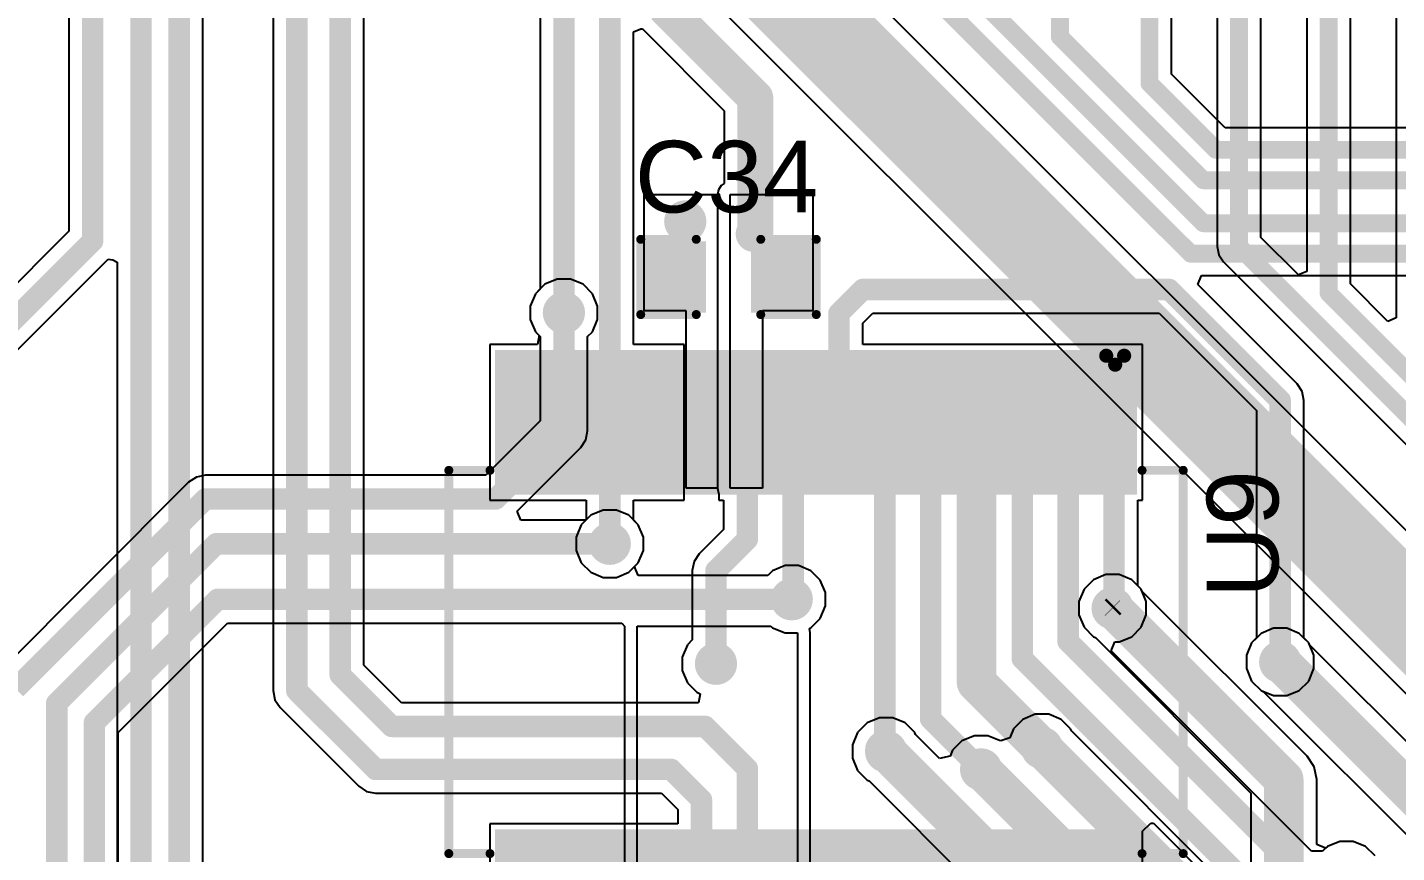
# Model space of a CAD drawing. Header units: millimetres. Extents: x -3 to 175, y -4 to 177.
# Drawn here: x 65.72 to 85.14, y 142.41 to 154.11 of the extents above; entities that cross this region are included whole.
import ezdxf

# ---------------------------------------------------------------- set-up
doc = ezdxf.new("R2010")
doc.units = ezdxf.units.MM
for name, color, linetype in [('BottomLayer', 5, 'Continuous'), ('TopLayer', 1, 'Continuous'), ('TopOverlay', 2, 'Continuous'), ('TopPaste', 8, 'Continuous'), ('TopSolder', 216, 'Continuous'), ('ViaHoleLayer', 16, 'Continuous')]:
    doc.layers.add(name, color=color, linetype=linetype)
doc.styles.add('Arial', font='', dxfattribs={"height": 0.2})
doc.styles.get('Arial').set_extended_font_data('Arial')

# ---------------------------------------------------------------- blocks, each defined once
blk = doc.blocks.new('SSOP_28_208____49')
at = {"layer": 'TopLayer'}
for points in [[(-4.3249977, 4.449999989999999), (-2.47499886, 4.449999989999999), (-2.47499886, 4.00000089), (-4.3249977, 4.00000089)], [(2.4750014, 4.449999989999999), (4.32500024, 4.449999989999999), (4.32500024, 4.00000089), (2.4750014, 4.00000089)], [(-4.3249977, 3.79999875), (-2.47499886, 3.79999875), (-2.47499886, 3.34999965), (-4.3249977, 3.34999965)], [(2.4750014, 3.79999875), (4.32500024, 3.79999875), (4.32500024, 3.34999965), (2.4750014, 3.34999965)], [(-4.3249977, 3.15000005), (-2.47499886, 3.15000005), (-2.47499886, 2.70000095), (-4.3249977, 2.70000095)], [(2.4750014, 3.15000005), (4.32500024, 3.15000005), (4.32500024, 2.70000095), (2.4750014, 2.70000095)], [(-4.3249977, 2.49999881), (-2.47499886, 2.49999881), (-2.47499886, 2.04999971), (-4.3249977, 2.04999971)], [(2.4750014, 2.49999881), (4.32500024, 2.49999881), (4.32500024, 2.04999971), (2.4750014, 2.04999971)], [(-4.3249977, 1.85000011), (-2.47499886, 1.85000011), (-2.47499886, 1.40000101), (-4.3249977, 1.40000101)], [(2.4750014, 1.85000011), (4.32500024, 1.85000011), (4.32500024, 1.40000101), (2.4750014, 1.40000101)], [(-4.3249977, 1.19999887), (-2.47499886, 1.19999887), (-2.47499886, 0.74999977), (-4.3249977, 0.74999977)], [(2.4750014, 1.19999887), (4.32500024, 1.19999887), (4.32500024, 0.74999977), (2.4750014, 0.74999977)], [(-4.3249977, 0.55000017), (-2.47499886, 0.55000017), (-2.47499886, 0.10000107), (-4.3249977, 0.10000107)], [(2.4750014, 0.55000017), (4.32500024, 0.55000017), (4.32500024, 0.10000107), (2.4750014, 0.10000107)], [(-4.3249977, -0.10000107), (-2.47499886, -0.10000107), (-2.47499886, -0.55000017), (-4.3249977, -0.55000017)], [(2.4750014, -0.10000107), (4.32500024, -0.10000107), (4.32500024, -0.55000017), (2.4750014, -0.55000017)], [(-4.3249977, -0.74999977), (-2.47499886, -0.74999977), (-2.47499886, -1.19999887), (-4.3249977, -1.19999887)], [(2.4750014, -0.74999977), (4.32500024, -0.74999977), (4.32500024, -1.19999887), (2.4750014, -1.19999887)], [(-4.3249977, -1.40000101), (-2.47499886, -1.40000101), (-2.47499886, -1.85000011), (-4.3249977, -1.85000011)], [(2.4750014, -1.40000101), (4.32500024, -1.40000101), (4.32500024, -1.85000011), (2.4750014, -1.85000011)], [(-4.3249977, -2.04999971), (-2.47499886, -2.04999971), (-2.47499886, -2.49999881), (-4.3249977, -2.49999881)], [(2.4750014, -2.04999971), (4.32500024, -2.04999971), (4.32500024, -2.49999881), (2.4750014, -2.49999881)], [(-4.3249977, -2.70000095), (-2.47499886, -2.70000095), (-2.47499886, -3.15000005), (-4.3249977, -3.15000005)], [(2.4750014, -2.70000095), (4.32500024, -2.70000095), (4.32500024, -3.15000005), (2.4750014, -3.15000005)], [(-4.3249977, -3.34999965), (-2.47499886, -3.34999965), (-2.47499886, -3.79999875), (-4.3249977, -3.79999875)], [(2.4750014, -3.34999965), (4.32500024, -3.34999965), (4.32500024, -3.79999875), (2.4750014, -3.79999875)], [(-4.3249977, -4.00000089), (-2.47499886, -4.00000089), (-2.47499886, -4.449999989999999), (-4.3249977, -4.449999989999999)], [(2.4750014, -4.00000089), (4.32500024, -4.00000089), (4.32500024, -4.449999989999999), (2.4750014, -4.449999989999999)]]:
    blk.add_hatch(color=1, dxfattribs=at).paths.add_polyline_path(points)
at = {"layer": 'TopOverlay'}
blk.add_hatch(color=2, dxfattribs=at).paths.add_polyline_path([(-2.66674854, 3.98709134), (-2.412748539999999, 3.98709134), (-2.412748539999999, 4.444291339999999), (-2.66674854, 4.444291339999999)])
at = {"layer": 'TopPaste'}
for points in [[(-4.3249977, 4.449999989999999), (-2.47499886, 4.449999989999999), (-2.47499886, 4.00000089), (-4.3249977, 4.00000089)], [(2.4750014, 4.449999989999999), (4.32500024, 4.449999989999999), (4.32500024, 4.00000089), (2.4750014, 4.00000089)], [(-4.3249977, 3.79999875), (-2.47499886, 3.79999875), (-2.47499886, 3.34999965), (-4.3249977, 3.34999965)], [(2.4750014, 3.79999875), (4.32500024, 3.79999875), (4.32500024, 3.34999965), (2.4750014, 3.34999965)], [(-4.3249977, 3.15000005), (-2.47499886, 3.15000005), (-2.47499886, 2.70000095), (-4.3249977, 2.70000095)], [(2.4750014, 3.15000005), (4.32500024, 3.15000005), (4.32500024, 2.70000095), (2.4750014, 2.70000095)], [(-4.3249977, 2.49999881), (-2.47499886, 2.49999881), (-2.47499886, 2.04999971), (-4.3249977, 2.04999971)], [(2.4750014, 2.49999881), (4.32500024, 2.49999881), (4.32500024, 2.04999971), (2.4750014, 2.04999971)], [(-4.3249977, 1.85000011), (-2.47499886, 1.85000011), (-2.47499886, 1.40000101), (-4.3249977, 1.40000101)], [(2.4750014, 1.85000011), (4.32500024, 1.85000011), (4.32500024, 1.40000101), (2.4750014, 1.40000101)], [(-4.3249977, 1.19999887), (-2.47499886, 1.19999887), (-2.47499886, 0.74999977), (-4.3249977, 0.74999977)], [(2.4750014, 1.19999887), (4.32500024, 1.19999887), (4.32500024, 0.74999977), (2.4750014, 0.74999977)], [(-4.3249977, 0.55000017), (-2.47499886, 0.55000017), (-2.47499886, 0.10000107), (-4.3249977, 0.10000107)], [(2.4750014, 0.55000017), (4.32500024, 0.55000017), (4.32500024, 0.10000107), (2.4750014, 0.10000107)], [(-4.3249977, -0.10000107), (-2.47499886, -0.10000107), (-2.47499886, -0.55000017), (-4.3249977, -0.55000017)], [(2.4750014, -0.10000107), (4.32500024, -0.10000107), (4.32500024, -0.55000017), (2.4750014, -0.55000017)], [(-4.3249977, -0.74999977), (-2.47499886, -0.74999977), (-2.47499886, -1.19999887), (-4.3249977, -1.19999887)], [(2.4750014, -0.74999977), (4.32500024, -0.74999977), (4.32500024, -1.19999887), (2.4750014, -1.19999887)], [(-4.3249977, -1.40000101), (-2.47499886, -1.40000101), (-2.47499886, -1.85000011), (-4.3249977, -1.85000011)], [(2.4750014, -1.40000101), (4.32500024, -1.40000101), (4.32500024, -1.85000011), (2.4750014, -1.85000011)], [(-4.3249977, -2.04999971), (-2.47499886, -2.04999971), (-2.47499886, -2.49999881), (-4.3249977, -2.49999881)], [(2.4750014, -2.04999971), (4.32500024, -2.04999971), (4.32500024, -2.49999881), (2.4750014, -2.49999881)], [(-4.3249977, -2.70000095), (-2.47499886, -2.70000095), (-2.47499886, -3.15000005), (-4.3249977, -3.15000005)], [(2.4750014, -2.70000095), (4.32500024, -2.70000095), (4.32500024, -3.15000005), (2.4750014, -3.15000005)], [(-4.3249977, -3.34999965), (-2.47499886, -3.34999965), (-2.47499886, -3.79999875), (-4.3249977, -3.79999875)], [(2.4750014, -3.34999965), (4.32500024, -3.34999965), (4.32500024, -3.79999875), (2.4750014, -3.79999875)], [(-4.3249977, -4.00000089), (-2.47499886, -4.00000089), (-2.47499886, -4.449999989999999), (-4.3249977, -4.449999989999999)], [(2.4750014, -4.00000089), (4.32500024, -4.00000089), (4.32500024, -4.449999989999999), (2.4750014, -4.449999989999999)]]:
    blk.add_hatch(color=8, dxfattribs=at).paths.add_polyline_path(points)
at = {"layer": 'TopSolder'}
for points in [[(-4.426597699999999, 4.55159999), (-2.37339886, 4.55159999), (-2.37339886, 3.89840089), (-4.426597699999999, 3.89840089)], [(2.3734014, 4.55159999), (4.42660024, 4.55159999), (4.42660024, 3.89840089), (2.3734014, 3.89840089)], [(-4.426597699999999, 3.90159875), (-2.37339886, 3.90159875), (-2.37339886, 3.24839965), (-4.426597699999999, 3.24839965)], [(2.3734014, 3.90159875), (4.42660024, 3.90159875), (4.42660024, 3.24839965), (2.3734014, 3.24839965)], [(-4.426597699999999, 3.25160005), (-2.37339886, 3.25160005), (-2.37339886, 2.59840095), (-4.426597699999999, 2.59840095)], [(2.3734014, 3.25160005), (4.42660024, 3.25160005), (4.42660024, 2.59840095), (2.3734014, 2.59840095)], [(-4.426597699999999, 2.60159881), (-2.37339886, 2.60159881), (-2.37339886, 1.94839971), (-4.426597699999999, 1.94839971)], [(2.3734014, 2.60159881), (4.42660024, 2.60159881), (4.42660024, 1.94839971), (2.3734014, 1.94839971)], [(-4.426597699999999, 1.95160011), (-2.37339886, 1.95160011), (-2.37339886, 1.29840101), (-4.426597699999999, 1.29840101)], [(2.3734014, 1.95160011), (4.42660024, 1.95160011), (4.42660024, 1.29840101), (2.3734014, 1.29840101)], [(-4.426597699999999, 1.30159887), (-2.37339886, 1.30159887), (-2.37339886, 0.6483997699999999), (-4.426597699999999, 0.6483997699999999)], [(2.3734014, 1.30159887), (4.42660024, 1.30159887), (4.42660024, 0.6483997699999999), (2.3734014, 0.6483997699999999)], [(-4.426597699999999, 0.65160017), (-2.37339886, 0.65160017), (-2.37339886, -0.00159893), (-4.426597699999999, -0.00159893)], [(2.3734014, 0.65160017), (4.42660024, 0.65160017), (4.42660024, -0.00159893), (2.3734014, -0.00159893)], [(-4.426597699999999, 0.00159893), (-2.37339886, 0.00159893), (-2.37339886, -0.65160017), (-4.426597699999999, -0.65160017)], [(2.3734014, 0.00159893), (4.42660024, 0.00159893), (4.42660024, -0.65160017), (2.3734014, -0.65160017)], [(-4.426597699999999, -0.6483997699999999), (-2.37339886, -0.6483997699999999), (-2.37339886, -1.30159887), (-4.426597699999999, -1.30159887)], [(2.3734014, -0.6483997699999999), (4.42660024, -0.6483997699999999), (4.42660024, -1.30159887), (2.3734014, -1.30159887)], [(-4.426597699999999, -1.29840101), (-2.37339886, -1.29840101), (-2.37339886, -1.95160011), (-4.426597699999999, -1.95160011)], [(2.3734014, -1.29840101), (4.42660024, -1.29840101), (4.42660024, -1.95160011), (2.3734014, -1.95160011)], [(-4.426597699999999, -1.94839971), (-2.37339886, -1.94839971), (-2.37339886, -2.60159881), (-4.426597699999999, -2.60159881)], [(2.3734014, -1.94839971), (4.42660024, -1.94839971), (4.42660024, -2.60159881), (2.3734014, -2.60159881)], [(-4.426597699999999, -2.59840095), (-2.37339886, -2.59840095), (-2.37339886, -3.25160005), (-4.426597699999999, -3.25160005)], [(2.3734014, -2.59840095), (4.42660024, -2.59840095), (4.42660024, -3.25160005), (2.3734014, -3.25160005)], [(-4.426597699999999, -3.24839965), (-2.37339886, -3.24839965), (-2.37339886, -3.90159875), (-4.426597699999999, -3.90159875)], [(2.3734014, -3.24839965), (4.42660024, -3.24839965), (4.42660024, -3.90159875), (2.3734014, -3.90159875)], [(-4.426597699999999, -3.89840089), (-2.37339886, -3.89840089), (-2.37339886, -4.55159999), (-4.426597699999999, -4.55159999)], [(2.3734014, -3.89840089), (4.42660024, -3.89840089), (4.42660024, -4.55159999), (2.3734014, -4.55159999)]]:
    blk.add_hatch(color=216, dxfattribs=at).paths.add_polyline_path(points)
at = {"layer": 'TopOverlay'}
for points, const_width in [([(2.7178, 5.206999999999999), (-2.7178, 5.206999999999999)], 0.127), ([(-2.7178, 4.6228), (-2.7178, 5.206999999999999)], 0.127), ([(2.7178, 4.6228), (2.7178, 5.206999999999999)], 0.127), ([(-4.3434, 4.1148), (-4.3434, 4.368799999999999)], 0.1999996), ([(-4.2164, 4.2418), (-4.3434, 4.368799999999999)], 0.1999996), ([(-4.3434, 4.1148), (-4.2164, 4.2418)], 0.1999996), ([(-2.7178, -5.206999999999999), (-2.7178, -4.6228)], 0.127), ([(2.7178, -5.206999999999999), (2.7178, -4.6228)], 0.127), ([(2.7178, -5.206999999999999), (-2.7178, -5.206999999999999)], 0.127)]:
    blk.add_lwpolyline(points, dxfattribs=dict(at, const_width=const_width))
for points, const_width in [([(-2.74955, 5.206999999999999, 1), (-2.68605, 5.206999999999999, 1)], 0.0635), ([(-2.74955, 5.206999999999999, 1), (-2.68605, 5.206999999999999, 1)], 0.0635), ([(2.68605, 5.206999999999999, 1), (2.74955, 5.206999999999999, 1)], 0.0635), ([(2.68605, 5.206999999999999, 1), (2.74955, 5.206999999999999, 1)], 0.0635), ([(-2.74955, 4.6228, 1), (-2.68605, 4.6228, 1)], 0.0635), ([(2.68605, 4.6228, 1), (2.74955, 4.6228, 1)], 0.0635), ([(-4.393399899999999, 4.368799999999999, 1), (-4.293400099999999, 4.368799999999999, 1)], 0.0999998), ([(-4.393399899999999, 4.368799999999999, 1), (-4.293400099999999, 4.368799999999999, 1)], 0.0999998), ([(-4.2663999, 4.2418, 1), (-4.1664001, 4.2418, 1)], 0.0999998), ([(-4.2663999, 4.2418, 1), (-4.1664001, 4.2418, 1)], 0.0999998), ([(-4.393399899999999, 4.1148, 1), (-4.293400099999999, 4.1148, 1)], 0.0999998), ([(-4.393399899999999, 4.1148, 1), (-4.293400099999999, 4.1148, 1)], 0.0999998), ([(-2.74955, -4.6228, 1), (-2.68605, -4.6228, 1)], 0.0635), ([(2.68605, -4.6228, 1), (2.74955, -4.6228, 1)], 0.0635), ([(-2.74955, -5.206999999999999, 1), (-2.68605, -5.206999999999999, 1)], 0.0635), ([(-2.74955, -5.206999999999999, 1), (-2.68605, -5.206999999999999, 1)], 0.0635), ([(2.68605, -5.206999999999999, 1), (2.74955, -5.206999999999999, 1)], 0.0635), ([(2.68605, -5.206999999999999, 1), (2.74955, -5.206999999999999, 1)], 0.0635)]:
    blk.add_lwpolyline(points, format="xyb", close=True, dxfattribs=dict(at, const_width=const_width))
blk = doc.blocks.new('C___0603_141')
at = {"layer": 'TopLayer'}
for points in [[(-0.3809999999999999, 0.4445), (-0.3809999999999999, -0.4445), (-1.143, -0.4445), (-1.143, 0.4445)], [(1.143, 0.4445), (1.143, -0.4445), (0.3809999999999999, -0.4445), (0.3809999999999999, 0.4445)]]:
    blk.add_hatch(color=1, dxfattribs=at).paths.add_polyline_path(points)
at = {"layer": 'TopPaste'}
for points in [[(-0.3809999999999999, 0.4445), (-0.3809999999999999, -0.4445), (-1.143, -0.4445), (-1.143, 0.4445)], [(1.143, 0.4445), (1.143, -0.4445), (0.3809999999999999, -0.4445), (0.3809999999999999, 0.4445)]]:
    blk.add_hatch(color=8, dxfattribs=at).paths.add_polyline_path(points)
at = {"layer": 'TopSolder'}
for points in [[(-0.3210001199999999, 0.50449988), (-0.3210001199999999, -0.50449988), (-1.20299988, -0.50449988), (-1.20299988, 0.50449988)], [(1.20299988, 0.50449988), (1.20299988, -0.50449988), (0.3210001199999999, -0.50449988), (0.3210001199999999, 0.50449988)]]:
    blk.add_hatch(color=216, dxfattribs=at).paths.add_polyline_path(points)
at = {"layer": 'TopOverlay', "const_width": 0.127}
for points in [[(-1.2446, 0.5334), (-1.2446, -0.5334)], [(-0.4571999999999999, 0.5334), (-1.2446, 0.5334)], [(1.2446, 0.5334), (0.4571999999999999, 0.5334)], [(1.2446, 0.5334), (1.2446, -0.5334)], [(-0.4571999999999999, -0.5334), (-1.2446, -0.5334)], [(1.2446, -0.5334), (0.4571999999999999, -0.5334)]]:
    blk.add_lwpolyline(points, dxfattribs=at)
at = {"layer": 'TopOverlay', "const_width": 0.0635}
for points in [[(-1.27635, 0.5334, 1), (-1.21285, 0.5334, 1)], [(-1.27635, 0.5334, 1), (-1.21285, 0.5334, 1)], [(-0.4889499999999999, 0.5334, 1), (-0.42545, 0.5334, 1)], [(0.42545, 0.5334, 1), (0.4889499999999999, 0.5334, 1)], [(1.21285, 0.5334, 1), (1.27635, 0.5334, 1)], [(1.21285, 0.5334, 1), (1.27635, 0.5334, 1)], [(-1.27635, -0.5334, 1), (-1.21285, -0.5334, 1)], [(-1.27635, -0.5334, 1), (-1.21285, -0.5334, 1)], [(-0.4889499999999999, -0.5334, 1), (-0.42545, -0.5334, 1)], [(0.42545, -0.5334, 1), (0.4889499999999999, -0.5334, 1)], [(1.21285, -0.5334, 1), (1.27635, -0.5334, 1)], [(1.21285, -0.5334, 1), (1.27635, -0.5334, 1)]]:
    blk.add_lwpolyline(points, format="xyb", close=True, dxfattribs=at)

msp = doc.modelspace()

# ---------------------------------------------------------------- hatches: boundary and pattern name
at = {"layer": 'BottomLayer'}
h = msp.add_hatch(color=5, dxfattribs=at)
edge = h.paths.add_edge_path()
edge.add_arc((75.05366751999999, 151.3586), 0.2999994, 0, 360)
h = msp.add_hatch(color=5, dxfattribs=at)
edge = h.paths.add_edge_path()
edge.add_arc((73.3327845, 150.0632), 0.2999994, 0, 360)
h = msp.add_hatch(color=5, dxfattribs=at)
edge = h.paths.add_edge_path()
edge.add_arc((73.98278319999999, 146.7866), 0.2999994, 0, 360)
h = msp.add_hatch(color=5, dxfattribs=at)
edge = h.paths.add_edge_path()
edge.add_arc((76.56298123999998, 145.9992), 0.2999994, 0, 360)
h = msp.add_hatch(color=5, dxfattribs=at)
edge = h.paths.add_edge_path()
edge.add_arc((81.1129823, 145.8722), 0.2999994, 0, 360)
h = msp.add_hatch(color=5, dxfattribs=at)
edge = h.paths.add_edge_path()
edge.add_arc((75.4888, 145.0848), 0.2999994, 0, 360)
h = msp.add_hatch(color=5, dxfattribs=at)
edge = h.paths.add_edge_path()
edge.add_arc((83.48979999999999, 145.1102), 0.2999994, 0, 360)
h = msp.add_hatch(color=5, dxfattribs=at)
edge = h.paths.add_edge_path()
edge.add_arc((77.9018, 143.8402), 0.2999994, 0, 360)
h = msp.add_hatch(color=5, dxfattribs=at)
edge = h.paths.add_edge_path()
edge.add_arc((80.1116, 143.891), 0.2999994, 0, 360)
h = msp.add_hatch(color=5, dxfattribs=at)
edge = h.paths.add_edge_path()
edge.add_arc((79.248, 143.5862), 0.2999994, 0, 360)
at = {"layer": 'TopLayer'}
h = msp.add_hatch(color=1, dxfattribs=at)
edge = h.paths.add_edge_path()
edge.add_arc((75.05366751999999, 151.3586), 0.2999994, 0, 360)
h = msp.add_hatch(color=1, dxfattribs=at)
edge = h.paths.add_edge_path()
edge.add_arc((73.3327845, 150.0632), 0.2999994, 0, 360)
h = msp.add_hatch(color=1, dxfattribs=at)
edge = h.paths.add_edge_path()
edge.add_arc((73.98278319999999, 146.7866), 0.2999994, 0, 360)
h = msp.add_hatch(color=1, dxfattribs=at)
edge = h.paths.add_edge_path()
edge.add_arc((76.56298123999998, 145.9992), 0.2999994, 0, 360)
h = msp.add_hatch(color=1, dxfattribs=at)
edge = h.paths.add_edge_path()
edge.add_arc((81.1129823, 145.8722), 0.2999994, 0, 360)
h = msp.add_hatch(color=1, dxfattribs=at)
edge = h.paths.add_edge_path()
edge.add_arc((75.4888, 145.0848), 0.2999994, 0, 360)
h = msp.add_hatch(color=1, dxfattribs=at)
edge = h.paths.add_edge_path()
edge.add_arc((83.48979999999999, 145.1102), 0.2999994, 0, 360)
h = msp.add_hatch(color=1, dxfattribs=at)
edge = h.paths.add_edge_path()
edge.add_arc((77.9018, 143.8402), 0.2999994, 0, 360)
h = msp.add_hatch(color=1, dxfattribs=at)
edge = h.paths.add_edge_path()
edge.add_arc((80.1116, 143.891), 0.2999994, 0, 360)
h = msp.add_hatch(color=1, dxfattribs=at)
edge = h.paths.add_edge_path()
edge.add_arc((79.248, 143.5862), 0.2999994, 0, 360)
at = {"layer": 'ViaHoleLayer'}
h = msp.add_hatch(color=16, dxfattribs=at)
edge = h.paths.add_edge_path()
edge.add_arc((75.05366751999999, 151.3586), 0.1499997, 0, 360)
h = msp.add_hatch(color=16, dxfattribs=at)
edge = h.paths.add_edge_path()
edge.add_arc((73.3327845, 150.0632), 0.1499997, 0, 360)
h = msp.add_hatch(color=16, dxfattribs=at)
edge = h.paths.add_edge_path()
edge.add_arc((73.98278319999999, 146.7866), 0.1499997, 0, 360)
h = msp.add_hatch(color=16, dxfattribs=at)
edge = h.paths.add_edge_path()
edge.add_arc((76.56298123999998, 145.9992), 0.1499997, 0, 360)
h = msp.add_hatch(color=16, dxfattribs=at)
edge = h.paths.add_edge_path()
edge.add_arc((81.1129823, 145.8722), 0.1499997, 0, 360)
h = msp.add_hatch(color=16, dxfattribs=at)
edge = h.paths.add_edge_path()
edge.add_arc((75.4888, 145.0848), 0.1499997, 0, 360)
h = msp.add_hatch(color=16, dxfattribs=at)
edge = h.paths.add_edge_path()
edge.add_arc((83.48979999999999, 145.1102), 0.1499997, 0, 360)
h = msp.add_hatch(color=16, dxfattribs=at)
edge = h.paths.add_edge_path()
edge.add_arc((77.9018, 143.8402), 0.1499997, 0, 360)
h = msp.add_hatch(color=16, dxfattribs=at)
edge = h.paths.add_edge_path()
edge.add_arc((80.1116, 143.891), 0.1499997, 0, 360)
h = msp.add_hatch(color=16, dxfattribs=at)
edge = h.paths.add_edge_path()
edge.add_arc((79.248, 143.5862), 0.1499997, 0, 360)

# ---------------------------------------------------------------- linework, layer by layer
at = {"layer": 'BottomLayer'}
for p, q in [((88.17277514, 144.07581294), (75.86529404, 156.38329404)), ((82.59482845999999, 155.31166042), (82.59482845999999, 151.00299746)), ((83.21637154, 151.13172212), (83.21637154, 155.31166042)), ((83.86482845999998, 155.31166042), (83.86482845999998, 150.64920086)), ((84.48637154, 150.47237876), (84.48637154, 155.31166042)), ((85.13482846, 155.31166042), (85.13482846, 149.9898575)), ((74.94602486, 154.98378706), (87.25350596, 142.67630596)), ((83.7474957, 150.6006005), (83.21637154, 151.13172212)), ((82.59482845999999, 151.00299746), (82.61848348, 150.88406958)), ((82.61848348, 150.88406958), (82.6858519, 150.78324936)), ((82.6858519, 150.78324936), (88.47705443999999, 144.9920519)), ((73.23774532, 150.5409994), (73.06213225999998, 150.46825888)), ((73.42782367999999, 150.5409994), (73.23774532, 150.5409994)), ((73.60343674, 150.46825888), (73.42782367999999, 150.5409994)), ((83.86482845999998, 150.64920086), (83.7474957, 150.6006005)), ((85.0174957, 149.94125714), (84.48637154, 150.47237876)), ((72.92772562, 150.33385224), (72.8549851, 150.15823918)), ((73.06213225999998, 150.46825888), (72.92772562, 150.33385224)), ((73.73784337999999, 150.33385224), (73.60343674, 150.46825888)), ((73.8105839, 150.15823918), (73.73784337999999, 150.33385224)), ((72.8549851, 150.15823918), (72.8549851, 149.96816082)), ((73.8105839, 149.96816082), (73.8105839, 150.15823918)), ((72.8549851, 149.96816082), (72.92772562, 149.79254776)), ((73.73784337999999, 149.79254776), (73.8105839, 149.96816082)), ((85.13482846, 149.9898575), (85.0174957, 149.94125714)), ((72.92772562, 149.79254776), (72.99611512, 149.72415826)), ((72.99611512, 149.72415826), (72.99611512, 148.52923812)), ((73.66945387999999, 149.72415826), (73.73784337999999, 149.79254776)), ((73.66945387999999, 148.3897845), (73.66945387999999, 149.72415826)), ((72.99611512, 148.52923812), (72.22514637999998, 147.75826938)), ((73.64382782, 148.26094808), (73.66945387999999, 148.3897845)), ((72.66939237999999, 147.25026938), (73.570846, 148.151723)), ((73.570846, 148.151723), (73.64382782, 148.26094808)), ((68.2498, 147.75826938), (68.12096104, 147.73264078)), ((72.22514637999998, 147.75826938), (68.2498, 147.75826938)), ((68.01173849999999, 147.6596615), (65.3193385, 144.9672615)), ((68.12096104, 147.73264078), (68.01173849999999, 147.6596615)), ((72.72199832, 147.12326938), (72.66939237999999, 147.25026938)), ((73.71213096, 147.19165888), (73.64374145999999, 147.12326938)), ((73.88774402, 147.2643994), (73.71213096, 147.19165888)), ((74.07782237999999, 147.2643994), (73.88774402, 147.2643994)), ((74.25343544, 147.19165888), (74.07782237999999, 147.2643994)), ((74.38784208, 147.05725224), (74.25343544, 147.19165888)), ((73.64374145999999, 147.12326938), (72.72199832, 147.12326938)), ((74.4605826, 146.88163918), (74.38784208, 147.05725224)), ((74.4605826, 146.69156082), (74.4605826, 146.88163918)), ((74.38784208, 146.51594776), (74.4605826, 146.69156082)), ((74.3347637, 146.46286938), (74.38784208, 146.51594776)), ((74.38736963999999, 146.33586938), (74.3347637, 146.46286938)), ((76.292329, 146.40425888), (76.22393949999999, 146.33586938)), ((76.46794206, 146.4769994), (76.292329, 146.40425888)), ((76.65802041999999, 146.4769994), (76.46794206, 146.4769994)), ((76.83363348, 146.40425888), (76.65802041999999, 146.4769994)), ((76.96804012, 146.26985224), (76.83363348, 146.40425888)), ((76.22393949999999, 146.33586938), (74.38736963999999, 146.33586938)), ((77.04078064, 146.09423918), (76.96804012, 146.26985224)), ((80.84233006, 146.27725888), (80.70792342, 146.14285224)), ((81.01794312, 146.3499994), (80.84233006, 146.27725888)), ((81.20802147999999, 146.3499994), (81.01794312, 146.3499994)), ((81.38363454, 146.27725888), (81.20802147999999, 146.3499994)), ((81.51804118, 146.14285224), (81.38363454, 146.27725888)), ((77.04078064, 145.90416082), (77.04078064, 146.09423918)), ((80.70792342, 146.14285224), (80.63518289999999, 145.96723918)), ((81.52968707999999, 146.11473698), (81.51804118, 146.14285224)), ((83.87022341999999, 143.77420318), (81.52968707999999, 146.11473698)), ((76.96804012, 145.72854776), (77.04078064, 145.90416082)), ((80.63518289999999, 145.96723918), (80.63518289999999, 145.77716082)), ((67.01166938, 144.11044838), (68.56375161999999, 145.66253062)), ((68.56375161999999, 145.66253062), (74.1535347, 145.66253062)), ((74.1535347, 145.66253062), (74.18991765999999, 145.61819746)), ((74.18991765999999, 145.61819746), (74.18991765999999, 135.4328)), ((74.37119999999999, 135.4328), (74.37119999999999, 145.6182)), ((74.37119999999999, 145.6182), (76.26827012, 145.6182)), ((76.26827012, 145.6182), (76.292329, 145.59414112)), ((76.83363348, 145.59414112), (76.96804012, 145.72854776)), ((80.63518289999999, 145.77716082), (80.70792342, 145.60154776)), ((76.292329, 145.59414112), (76.46794206, 145.5214006)), ((76.46794206, 145.5214006), (76.64449746, 145.5214006)), ((76.64449746, 145.5214006), (76.64449746, 138.2522)), ((76.81300868, 145.5855991), (76.83363348, 145.59414112)), ((76.82577979999999, 145.5214006), (76.81300868, 145.5855991)), ((76.82577979999999, 138.43348234), (76.82577979999999, 145.5214006)), ((80.70792342, 145.60154776), (80.84233006, 145.46714112)), ((80.84233006, 145.46714112), (80.87044532, 145.45549522)), ((80.87044532, 145.45549522), (83.0744465, 143.2514915)), ((83.21914776, 145.51525888), (83.08474112, 145.38085224)), ((83.39476081999999, 145.5879994), (83.21914776, 145.51525888)), ((83.58483917999999, 145.5879994), (83.39476081999999, 145.5879994)), ((83.76045223999999, 145.51525888), (83.58483917999999, 145.5879994)), ((83.89485888, 145.38085224), (83.76045223999999, 145.51525888)), ((83.08474112, 145.38085224), (83.0120006, 145.20523918)), ((83.90650477999999, 145.35273698), (83.89485888, 145.38085224)), ((88.78828826, 140.47095604), (83.90650477999999, 145.35273698)), ((83.0120006, 145.20523918), (83.0120006, 145.01516082)), ((83.0120006, 145.01516082), (83.08474112, 144.83954776)), ((83.08474112, 144.83954776), (83.21914776, 144.70514112)), ((83.21914776, 144.70514112), (83.24726301999999, 144.69349522)), ((83.24726301999999, 144.69349522), (88.26557657999999, 139.67517912)), ((77.80676082000001, 144.3179994), (77.63114775999999, 144.24525888)), ((77.99683918, 144.3179994), (77.80676082000001, 144.3179994)), ((78.17245224, 144.24525888), (77.99683918, 144.3179994)), ((79.84094776, 144.29605888), (79.70654112, 144.16165224)), ((80.01656082, 144.3687994), (79.84094776, 144.29605888)), ((80.20663918, 144.3687994), (80.01656082, 144.3687994)), ((80.38225224, 144.29605888), (80.20663918, 144.3687994)), ((80.51665888, 144.16165224), (80.38225224, 144.29605888)), ((67.01166938, 115.81361394), (67.01166938, 144.11044838)), ((77.49674112, 144.11085224), (77.42400059999999, 143.93523918)), ((77.63114775999999, 144.24525888), (77.49674112, 144.11085224)), ((78.30685888, 144.11085224), (78.17245224, 144.24525888)), ((78.31850478, 144.08273698), (78.30685888, 144.11085224)), ((78.65829581999999, 143.74294594), (78.31850478, 144.08273698)), ((79.15296082, 144.0639994), (78.97734775999999, 143.99125888)), ((79.34303917999999, 144.0639994), (79.15296082, 144.0639994)), ((79.51037946, 143.99468534), (79.34303917999999, 144.0639994)), ((79.70654112, 144.16165224), (79.6542095, 144.0353101)), ((80.52830478, 144.13353698), (80.51665888, 144.16165224)), ((82.93042088, 141.73142342), (80.52830478, 144.13353698)), ((77.42400059999999, 143.93523918), (77.42400059999999, 143.74516082)), ((78.97734775999999, 143.99125888), (78.84294111999999, 143.85685224)), ((79.52585567999999, 143.99360076), (79.51037946, 143.99468534)), ((79.6542095, 144.0353101), (79.52585567999999, 143.99360076)), ((77.42400059999999, 143.74516082), (77.49674112, 143.56954776)), ((78.80810248, 143.77274522), (78.65829581999999, 143.74294594)), ((78.84294111999999, 143.85685224), (78.80810248, 143.77274522)), ((83.97127478, 143.62297158), (83.87022341999999, 143.77420318)), ((77.49674112, 143.56954776), (77.63114775999999, 143.43514112)), ((84.00675858, 143.44457976), (83.97127478, 143.62297158)), ((77.63114775999999, 143.43514112), (77.65926302, 143.42349522)), ((77.65926302, 143.42349522), (80.35664396, 140.72611174)), ((84.00675858, 142.52007564), (84.00675858, 143.44457976)), ((83.0744465, 143.2514915), (83.0744465, 141.7444714)), ((84.13375857999999, 142.4674697), (84.00675858, 142.52007564)), ((84.33456082, 142.5653994), (84.15894776, 142.49265888)), ((84.52463918, 142.5653994), (84.33456082, 142.5653994)), ((84.70025224, 142.49265888), (84.52463918, 142.5653994)), ((84.15894776, 142.49265888), (84.13375857999999, 142.4674697)), ((84.83465887999999, 142.35825224), (84.70025224, 142.49265888))]:
    msp.add_line(p, q, dxfattribs=at)
for points, const_width in [([(75.28559999999999, 155.8036), (87.8332, 143.256)], 1.27), ([(82.90559999999999, 151.00299746), (82.90559999999999, 155.6766)], 0.254), ([(84.1756, 150.3436541), (84.1756, 155.6766)], 0.254), ([(82.90559999999999, 151.00299746), (88.69680254, 145.2118)], 0.254), ([(84.1756, 150.3436541), (88.87565917999999, 145.6436)], 0.254), ([(73.3327845, 148.3897845), (73.3327845, 150.0632)], 0.3048), ([(72.3646, 147.4216), (73.3327845, 148.3897845)], 0.3048), ([(65.5574, 144.7292), (68.2498, 147.4216)], 0.3048), ([(68.2498, 147.4216), (72.3646, 147.4216)], 0.3048), ([(66.1416, 144.526), (68.4022, 146.7866)], 0.3048), ([(68.4022, 146.7866), (73.98278319999999, 146.7866)], 0.3048), ([(66.675, 144.249902), (68.424298, 145.9992)], 0.3048), ([(68.424298, 145.9992), (76.56298123999998, 145.9992)], 0.3048), ([(81.1129823, 145.8722), (83.54060254, 143.44457976)], 0.5588), ([(83.48979999999999, 145.1102), (88.59519999999999, 140.0048)], 0.5588), ([(66.1416, 115.96271194), (66.1416, 144.526)], 0.3048), ([(66.675, 115.81361394), (66.675, 144.249902)], 0.3048), ([(77.9018, 143.8402), (80.8228, 140.9192)], 0.5588), ([(80.1116, 143.891), (82.60079999999999, 141.4018)], 0.5588), ([(79.248, 143.5862), (81.788, 141.0462)], 0.5588), ([(83.54060254, 110.05819746), (83.54060254, 143.44457976)], 0.5588)]:
    msp.add_lwpolyline(points, dxfattribs=dict(at, const_width=const_width))
for points, const_width in [([(82.84209999999999, 151.00299746, 1), (82.9691, 151.00299746, 1)], 0.127), ([(82.84209999999999, 151.00299746, 1), (82.9691, 151.00299746, 1)], 0.127), ([(84.1121, 150.3436541, 1), (84.2391, 150.3436541, 1)], 0.127), ([(84.1121, 150.3436541, 1), (84.2391, 150.3436541, 1)], 0.127), ([(73.25658449999999, 150.0632, 1), (73.4089845, 150.0632, 1)], 0.1524), ([(73.25658449999999, 148.3897845, 1), (73.4089845, 148.3897845, 1)], 0.1524), ([(73.25658449999999, 148.3897845, 1), (73.4089845, 148.3897845, 1)], 0.1524), ([(68.1736, 147.4216, 1), (68.326, 147.4216, 1)], 0.1524), ([(68.1736, 147.4216, 1), (68.326, 147.4216, 1)], 0.1524), ([(72.2884, 147.4216, 1), (72.4408, 147.4216, 1)], 0.1524), ([(72.2884, 147.4216, 1), (72.4408, 147.4216, 1)], 0.1524), ([(68.326, 146.7866, 1), (68.4784, 146.7866, 1)], 0.1524), ([(68.326, 146.7866, 1), (68.4784, 146.7866, 1)], 0.1524), ([(73.9065832, 146.7866, 1), (74.0589832, 146.7866, 1)], 0.1524), ([(68.348098, 145.9992, 1), (68.500498, 145.9992, 1)], 0.1524), ([(68.348098, 145.9992, 1), (68.500498, 145.9992, 1)], 0.1524), ([(76.48678124, 145.9992, 1), (76.63918124, 145.9992, 1)], 0.1524), ([(80.9732823, 145.8722, 1), (81.25268229999999, 145.8722, 1)], 0.2794), ([(83.3501, 145.1102, 1), (83.6295, 145.1102, 1)], 0.2794), ([(66.0654, 144.526, 1), (66.2178, 144.526, 1)], 0.1524), ([(66.0654, 144.526, 1), (66.2178, 144.526, 1)], 0.1524), ([(66.5988, 144.249902, 1), (66.7512, 144.249902, 1)], 0.1524), ([(66.5988, 144.249902, 1), (66.7512, 144.249902, 1)], 0.1524), ([(77.7621, 143.8402, 1), (78.04149999999998, 143.8402, 1)], 0.2794), ([(79.97189999999999, 143.891, 1), (80.2513, 143.891, 1)], 0.2794), ([(79.1083, 143.5862, 1), (79.3877, 143.5862, 1)], 0.2794), ([(83.40090253999999, 143.44457976, 1), (83.68030254, 143.44457976, 1)], 0.2794), ([(83.40090253999999, 143.44457976, 1), (83.68030254, 143.44457976, 1)], 0.2794)]:
    msp.add_lwpolyline(points, format="xyb", close=True, dxfattribs=dict(at, const_width=const_width))
at = {"layer": 'TopLayer'}
for p, q in [((72.99611512, 162.53731526), (72.99611512, 150.40224174)), ((69.20853061999999, 162.40580168), (69.20853061999999, 144.7038)), ((70.49756538, 145.06576016), (70.49756538, 161.74084238)), ((68.21321638, 124.696347), (68.21321638, 161.59009338)), ((81.94637153999999, 153.44629458), (81.94637153999999, 155.95439726)), ((66.31293062, 155.75100168), (66.31293062, 151.21865362)), ((74.31945257999999, 154.04843714), (74.42265024, 154.08825164)), ((74.31945257999999, 149.61296468), (74.31945257999999, 154.04843714)), ((74.42265024, 154.08825164), (74.44645257999998, 154.08972738)), ((74.44645257999998, 154.08972738), (75.6073418, 152.92883816)), ((82.70729458, 152.68537154), (81.94637153999999, 153.44629458)), ((75.6073418, 152.92883816), (75.6073418, 151.89686918)), ((98.62647534, 152.68537154), (82.70729458, 152.68537154)), ((75.56381382, 151.86778618), (75.52451747999999, 151.80897248)), ((75.6073418, 151.89686918), (75.56381382, 151.86778618)), ((74.47279999999999, 150.0886), (74.47279999999999, 151.7396)), ((74.47279999999999, 151.7396), (75.51071766, 151.7396)), ((75.52451747999999, 151.80897248), (75.51071766, 151.7396)), ((75.51071766, 151.7396), (75.51071766, 147.574)), ((75.51071766, 151.7396), (75.51071766, 147.574)), ((75.692, 147.574), (75.692, 151.7396)), ((75.692, 151.7396), (76.86039999999998, 151.7396)), ((76.86039999999998, 151.7396), (76.86039999999998, 150.0886)), ((66.31293062, 151.21865362), (63.63994638, 148.54566938)), ((64.0174615, 147.9709385), (66.87173062, 150.82520762)), ((66.87173062, 150.82520762), (66.936493, 150.81371666)), ((66.936493, 150.81371666), (66.99873062, 150.7787688)), ((66.99873062, 150.7787688), (66.99873062, 130.54305362)), ((82.32089961999999, 150.46362592), (82.37350556, 150.59062592)), ((82.37350556, 150.59062592), (99.73655948, 150.59062846)), ((72.92772562, 150.33385224), (72.8549851, 150.15823918)), ((72.99611512, 150.40224174), (72.92772562, 150.33385224)), ((83.72786149999999, 149.05666404), (82.32089961999999, 150.46362592)), ((72.8549851, 150.15823918), (72.8549851, 149.96816082)), ((75.06636752, 150.0886), (74.47279999999999, 150.0886)), ((75.06636752, 147.574), (75.06636752, 150.0886)), ((76.86039999999998, 150.0886), (76.14920000000001, 150.0886)), ((76.14920000000001, 150.0886), (76.14920000000001, 147.574)), ((72.8549851, 149.96816082), (72.92772562, 149.79254776)), ((77.5694537, 149.9151307), (77.71105362, 150.05673062)), ((77.5694537, 149.61296468), (77.5694537, 149.9151307)), ((77.71105362, 150.05673062), (81.77554891999999, 150.05673062)), ((81.77554891999999, 150.05673062), (83.15313061999998, 148.67914892)), ((72.92772562, 149.79254776), (72.9803087, 149.73996468)), ((72.9803087, 149.73996468), (72.95795415999999, 149.61296468)), ((72.95795415999999, 149.61296468), (72.27998498, 149.61296468)), ((72.27998498, 149.61296468), (72.27998498, 147.40736584)), ((75.03558272, 149.61296468), (74.31945257999999, 149.61296468)), ((75.03558272, 147.40736584), (75.03558272, 149.61296468)), ((81.53558242, 149.61296468), (77.5694537, 149.61296468)), ((81.53558242, 147.40736584), (81.53558242, 149.61296468)), ((83.80084078, 148.9474415), (83.72786149999999, 149.05666404)), ((83.82646937999999, 148.81860254), (83.80084078, 148.9474415)), ((83.82646937999999, 145.44924174), (83.82646937999999, 148.81860254)), ((83.15313061999998, 148.67914892), (83.15313061999998, 145.44924174)), ((75.51071766, 147.574), (75.06636752, 147.574)), ((75.51071766, 147.574), (75.52451747999999, 147.50462752)), ((76.14920000000001, 147.574), (75.692, 147.574)), ((72.27998498, 147.40736584), (73.64611382, 147.40736584)), ((73.64611382, 147.40736584), (73.64611382, 147.12564174)), ((74.31945257999999, 147.12564174), (74.31945257999999, 147.40736584)), ((74.31945257999999, 147.40736584), (75.03558272, 147.40736584)), ((75.52451747999999, 147.50462752), (75.5299861, 147.49644364)), ((75.5299861, 147.49644364), (75.5299861, 147.40736584)), ((75.5299861, 147.40736584), (75.596115, 147.40736584)), ((75.596115, 147.40736584), (75.596115, 146.989038)), ((81.46945351999999, 146.1914399), (81.46945351999999, 147.40736584)), ((81.46945351999999, 147.40736584), (81.53558242, 147.40736584)), ((73.57772432, 147.05725224), (73.50498379999999, 146.88163918)), ((73.64611382, 147.12564174), (73.57772432, 147.05725224)), ((74.38784208, 147.05725224), (74.31945257999999, 147.12564174)), ((74.4605826, 146.88163918), (74.38784208, 147.05725224)), ((75.596115, 146.989038), (75.2507385, 146.6436615)), ((73.50498379999999, 146.88163918), (73.50498379999999, 146.69156082)), ((74.4605826, 146.69156082), (74.4605826, 146.88163918)), ((73.50498379999999, 146.69156082), (73.57772432, 146.51594776)), ((74.38784208, 146.51594776), (74.4605826, 146.69156082)), ((75.2507385, 146.6436615), (75.17775922, 146.53443896)), ((73.57772432, 146.51594776), (73.71213096, 146.38154112)), ((74.25343544, 146.38154112), (74.38784208, 146.51594776)), ((75.17775922, 146.53443896), (75.15213062, 146.4056)), ((75.15213062, 146.4056), (75.15213062, 145.42384174)), ((73.71213096, 146.38154112), (73.88774402, 146.3088006)), ((73.88774402, 146.3088006), (74.07782237999999, 146.3088006)), ((74.07782237999999, 146.3088006), (74.25343544, 146.38154112)), ((81.51804118, 146.14285224), (81.46945351999999, 146.1914399)), ((81.5907817, 145.96723918), (81.51804118, 146.14285224)), ((81.5907817, 145.77716082), (81.5907817, 145.96723918)), ((81.51804118, 145.60154776), (81.5907817, 145.77716082)), ((75.15213062, 145.42384174), (75.08374112, 145.35545224)), ((81.20802147999999, 145.3944006), (81.38363454, 145.46714112)), ((81.38363454, 145.46714112), (81.51804118, 145.60154776)), ((83.15313061999998, 145.44924174), (83.08474112, 145.38085224)), ((83.89485888, 145.38085224), (83.82646937999999, 145.44924174)), ((75.08374112, 145.35545224), (75.0110006, 145.17983918)), ((81.0909224, 145.2674006), (81.14352833999999, 145.3944006)), ((83.93405361999999, 142.42426938), (81.0909224, 145.2674006)), ((81.14352833999999, 145.3944006), (81.20802147999999, 145.3944006)), ((83.08474112, 145.38085224), (83.0120006, 145.20523918)), ((83.9675994, 145.20523918), (83.89485888, 145.38085224)), ((71.03085616, 144.53246938), (70.49756538, 145.06576016)), ((75.0110006, 145.17983918), (75.0110006, 144.98976082)), ((83.0120006, 145.20523918), (83.0120006, 145.01516082)), ((83.9675994, 145.01516082), (83.9675994, 145.20523918)), ((75.0110006, 144.98976082), (75.08374112, 144.81414776)), ((83.0120006, 145.01516082), (83.08474112, 144.83954776)), ((83.08474112, 144.83954776), (83.21914776, 144.70514112)), ((83.76045223999999, 144.70514112), (83.89485888, 144.83954776)), ((83.89485888, 144.83954776), (83.9675994, 145.01516082)), ((69.20853061999999, 144.7038), (69.23415922, 144.57496104)), ((75.08374112, 144.81414776), (75.21814776000001, 144.67974112)), ((75.21814776000001, 144.67974112), (75.26708594, 144.65946938)), ((75.26708594, 144.65946938), (75.24182564, 144.53246938)), ((83.21914776, 144.70514112), (83.39476081999999, 144.6324006)), ((83.58483917999999, 144.6324006), (83.76045223999999, 144.70514112)), ((69.23415922, 144.57496104), (69.3071385, 144.4657385)), ((69.3071385, 144.4657385), (70.4247385, 143.3481385)), ((75.24182564, 144.53246938), (71.03085616, 144.53246938)), ((83.39476081999999, 144.6324006), (83.58483917999999, 144.6324006)), ((70.4247385, 143.3481385), (70.53396104, 143.27515922)), ((70.53396104, 143.27515922), (70.66279999999999, 143.24953062)), ((70.66279999999999, 143.24953062), (74.71434891999999, 143.24953062)), ((74.71434891999999, 143.24953062), (74.94611376, 143.01776578)), ((74.94611376, 143.01776578), (74.94611376, 142.81296558)), ((74.94611376, 142.81296558), (72.27998498, 142.81296558)), ((72.27998498, 142.81296558), (72.27998498, 140.64370398)), ((81.53558242, 142.68669456), (81.53558496, 142.70835568)), ((81.53558496, 142.70835568), (81.6531768, 142.82236612)), ((81.6531768, 142.82236612), (81.69295574, 142.82188606)), ((81.69295574, 142.82188606), (84.43864239999999, 140.0761994)), ((81.53558242, 140.60736674), (81.53558242, 142.68669456)), ((84.33456082, 142.5653994), (84.15894776, 142.49265888)), ((84.52463918, 142.5653994), (84.33456082, 142.5653994)), ((84.70025224, 142.49265888), (84.52463918, 142.5653994)), ((84.09055826, 142.42426938), (83.93405361999999, 142.42426938)), ((84.15894776, 142.49265888), (84.09055826, 142.42426938)), ((84.83465887999999, 142.35825224), (84.70025224, 142.49265888))]:
    msp.add_line(p, q, dxfattribs=at)
for points, const_width in [([(73.3327845, 150.0632), (73.3327845, 162.8394)], 0.3048), ([(69.5452, 144.7038), (69.5452, 162.433)], 0.3048), ([(73.98278319999999, 148.51016526), (73.98278319999999, 162.0266)], 0.3048), ([(66.64959999999999, 151.0792), (66.64959999999999, 161.877502)], 0.3048), ([(67.33539999999999, 130.4036), (67.33539999999999, 161.880804)], 0.3048), ([(70.160896, 144.92630654), (70.160896, 161.880296)], 0.3048), ([(67.876547, 124.696347), (67.876547, 161.729547)], 0.3048), ([(80.3656, 153.97691328), (80.3656, 156.972)], 0.254), ([(81.6356, 153.31756992), (81.6356, 156.972)], 0.254), ([(78.0923, 155.0289), (82.21980253999999, 150.90139746)], 0.254), ([(79.09559999999999, 154.63625664), (82.39865918, 151.33319746)], 0.254), ([(74.7522, 154.4066), (76.0476, 153.1112)], 0.508), ([(80.3656, 153.97691328), (82.39971328, 151.9428)], 0.254), ([(81.6356, 153.31756992), (82.57856991999999, 152.3746)], 0.254), ([(76.0476, 151.2062), (76.0476, 153.1112)], 0.508), ([(82.57856991999999, 152.3746), (98.75519999999999, 152.3746)], 0.254), ([(82.39971328, 151.9428), (99.3394, 151.9428)], 0.254), ([(76.0222, 151.1808), (76.0476, 151.2062)], 0.508), ([(82.39865918, 151.33319746), (100.25380254, 151.3332)], 0.254), ([(63.7794, 148.209), (66.64959999999999, 151.0792)], 0.3048), ([(82.21980253999999, 150.90139746), (99.86528414, 150.9014)], 0.254), ([(77.23278432, 150.05458432), (77.57159999999999, 150.3934)], 0.3048), ([(77.57159999999999, 150.3934), (81.91500253999999, 150.3934)], 0.3048), ([(81.91500253999999, 150.3934), (83.48979999999999, 148.81860254)], 0.3048), ([(73.3327845, 148.51016526), (73.3327845, 150.0632)], 0.3048), ([(77.23278432, 148.51016526), (77.23278432, 150.05458432)], 0.3048), ([(83.48979999999999, 145.1102), (83.48979999999999, 148.81860254)], 0.3048), ([(79.18278296, 144.81981704), (79.18278296, 148.51016526)], 0.5588), ([(73.98278319999999, 146.7866), (73.98278319999999, 148.51016526)], 0.3048), ([(75.93278438, 146.84958438), (75.93278438, 148.51016526)], 0.3048), ([(76.58278307999998, 145.90278414), (76.58278307999998, 148.51016526)], 0.3048), ([(77.88278301999999, 143.85921698), (77.88278301999999, 148.51016526)], 0.3048), ([(78.53278426, 144.30141574), (78.53278426, 148.51016526)], 0.3048), ([(79.83278419999999, 145.1581806), (79.83278419999999, 148.51016526)], 0.3048), ([(80.4827829, 145.3994171), (80.4827829, 148.51016526)], 0.3048), ([(81.13278414, 145.90278414), (81.13278414, 148.51016526)], 0.3048), ([(75.4888, 146.4056), (75.93278438, 146.84958438)], 0.3048), ([(75.4888, 145.0848), (75.4888, 146.4056)], 0.3048), ([(81.10758987999999, 145.87758988), (81.13278414, 145.90278414)], 0.3048), ([(81.10758987999999, 145.87758988), (81.10759241999999, 145.87758988)], 0.3048), ([(81.10759241999999, 145.87758988), (81.1129823, 145.8722)], 0.3048), ([(80.4827829, 145.3994171), (83.79459999999999, 142.0876)], 0.3048), ([(79.83278419999999, 145.1581806), (85.4190824, 139.5718824)], 0.3048), ([(70.160896, 144.92630654), (70.89140254, 144.1958)], 0.3048), ([(79.18278296, 144.81981704), (80.1116, 143.891)], 0.5588), ([(69.5452, 144.7038), (70.66279999999999, 143.5862)], 0.3048), ([(78.53278426, 144.30141574), (79.248, 143.5862)], 0.3048), ([(70.89140254, 144.1958), (75.33640254, 144.1958)], 0.3048), ([(75.33640254, 144.1958), (75.93278438, 143.59941816)], 0.3048), ([(77.88278301999999, 143.85921698), (77.9018, 143.8402)], 0.5588), ([(70.66279999999999, 143.5862), (74.85380253999999, 143.5862)], 0.3048), ([(74.85380253999999, 143.5862), (75.28278313999999, 143.1572194)], 0.3048), ([(75.93278438, 141.71016616), (75.93278438, 143.59941816)], 0.3048), ([(75.28278313999999, 141.71016616), (75.28278313999999, 143.1572194)], 0.3048)]:
    msp.add_lwpolyline(points, dxfattribs=dict(at, const_width=const_width))
for points, const_width in [([(80.3021, 153.97691328, 1), (80.42909999999999, 153.97691328, 1)], 0.127), ([(80.3021, 153.97691328, 1), (80.42909999999999, 153.97691328, 1)], 0.127), ([(81.57209999999999, 153.31756992, 1), (81.69909999999999, 153.31756992, 1)], 0.127), ([(81.57209999999999, 153.31756992, 1), (81.69909999999999, 153.31756992, 1)], 0.127), ([(75.9206, 153.1112, 1), (76.1746, 153.1112, 1)], 0.254), ([(75.9206, 153.1112, 1), (76.1746, 153.1112, 1)], 0.254), ([(82.51506992, 152.3746, 1), (82.64206992, 152.3746, 1)], 0.127), ([(82.51506992, 152.3746, 1), (82.64206992, 152.3746, 1)], 0.127), ([(82.33621328, 151.9428, 1), (82.46321327999999, 151.9428, 1)], 0.127), ([(82.33621328, 151.9428, 1), (82.46321327999999, 151.9428, 1)], 0.127), ([(75.9206, 151.2062, 1), (76.1746, 151.2062, 1)], 0.254), ([(75.9206, 151.2062, 1), (76.1746, 151.2062, 1)], 0.254), ([(82.33515917999999, 151.33319746, 1), (82.46215917999999, 151.33319746, 1)], 0.127), ([(82.33515917999999, 151.33319746, 1), (82.46215917999999, 151.33319746, 1)], 0.127), ([(75.89519999999999, 151.1808, 1), (76.14920000000001, 151.1808, 1)], 0.254), ([(66.57339999999999, 151.0792, 1), (66.72579999999999, 151.0792, 1)], 0.1524), ([(66.57339999999999, 151.0792, 1), (66.72579999999999, 151.0792, 1)], 0.1524), ([(82.15630254, 150.90139746, 1), (82.28330254, 150.90139746, 1)], 0.127), ([(82.15630254, 150.90139746, 1), (82.28330254, 150.90139746, 1)], 0.127), ([(77.4954, 150.3934, 1), (77.64779999999999, 150.3934, 1)], 0.1524), ([(77.4954, 150.3934, 1), (77.64779999999999, 150.3934, 1)], 0.1524), ([(81.83880253999999, 150.3934, 1), (81.99120254, 150.3934, 1)], 0.1524), ([(81.83880253999999, 150.3934, 1), (81.99120254, 150.3934, 1)], 0.1524), ([(73.25658449999999, 150.0632, 1), (73.4089845, 150.0632, 1)], 0.1524), ([(73.25658449999999, 150.0632, 1), (73.4089845, 150.0632, 1)], 0.1524), ([(77.15658432, 150.05458432, 1), (77.30898432, 150.05458432, 1)], 0.1524), ([(77.15658432, 150.05458432, 1), (77.30898432, 150.05458432, 1)], 0.1524), ([(83.41359999999999, 148.81860254, 1), (83.566, 148.81860254, 1)], 0.1524), ([(83.41359999999999, 148.81860254, 1), (83.566, 148.81860254, 1)], 0.1524), ([(79.04308295999999, 148.51016526, 1), (79.32248295999999, 148.51016526, 1)], 0.2794), ([(73.25658449999999, 148.51016526, 1), (73.4089845, 148.51016526, 1)], 0.1524), ([(73.9065832, 148.51016526, 1), (74.0589832, 148.51016526, 1)], 0.1524), ([(73.9065832, 148.51016526, 1), (74.0589832, 148.51016526, 1)], 0.1524), ([(75.85658437999999, 148.51016526, 1), (76.00898438, 148.51016526, 1)], 0.1524), ([(76.50658308, 148.51016526, 1), (76.65898308, 148.51016526, 1)], 0.1524), ([(77.15658432, 148.51016526, 1), (77.30898432, 148.51016526, 1)], 0.1524), ([(77.80658302, 148.51016526, 1), (77.95898301999999, 148.51016526, 1)], 0.1524), ([(78.45658425999999, 148.51016526, 1), (78.60898426, 148.51016526, 1)], 0.1524), ([(79.75658419999999, 148.51016526, 1), (79.90898419999999, 148.51016526, 1)], 0.1524), ([(80.4065829, 148.51016526, 1), (80.55898289999999, 148.51016526, 1)], 0.1524), ([(81.05658414, 148.51016526, 1), (81.20898414, 148.51016526, 1)], 0.1524), ([(75.85658437999999, 146.84958438, 1), (76.00898438, 146.84958438, 1)], 0.1524), ([(75.85658437999999, 146.84958438, 1), (76.00898438, 146.84958438, 1)], 0.1524), ([(73.9065832, 146.7866, 1), (74.0589832, 146.7866, 1)], 0.1524), ([(75.4126, 146.4056, 1), (75.565, 146.4056, 1)], 0.1524), ([(75.4126, 146.4056, 1), (75.565, 146.4056, 1)], 0.1524), ([(76.50658308, 145.90278414, 1), (76.65898308, 145.90278414, 1)], 0.1524), ([(81.03138987999999, 145.87758988, 1), (81.18378988, 145.87758988, 1)], 0.1524), ([(81.03138987999999, 145.87758988, 1), (81.18378988, 145.87758988, 1)], 0.1524), ([(81.03139241999999, 145.87758988, 1), (81.18379241999999, 145.87758988, 1)], 0.1524), ([(81.03139241999999, 145.87758988, 1), (81.18379241999999, 145.87758988, 1)], 0.1524), ([(81.0367823, 145.8722, 1), (81.1891823, 145.8722, 1)], 0.1524), ([(81.05658414, 145.90278414, 1), (81.20898414, 145.90278414, 1)], 0.1524), ([(81.05658414, 145.90278414, 1), (81.20898414, 145.90278414, 1)], 0.1524), ([(80.4065829, 145.3994171, 1), (80.55898289999999, 145.3994171, 1)], 0.1524), ([(80.4065829, 145.3994171, 1), (80.55898289999999, 145.3994171, 1)], 0.1524), ([(75.4126, 145.0848, 1), (75.565, 145.0848, 1)], 0.1524), ([(79.75658419999999, 145.1581806, 1), (79.90898419999999, 145.1581806, 1)], 0.1524), ([(79.75658419999999, 145.1581806, 1), (79.90898419999999, 145.1581806, 1)], 0.1524), ([(83.41359999999999, 145.1102, 1), (83.566, 145.1102, 1)], 0.1524), ([(70.084696, 144.92630654, 1), (70.237096, 144.92630654, 1)], 0.1524), ([(70.084696, 144.92630654, 1), (70.237096, 144.92630654, 1)], 0.1524), ([(79.04308295999999, 144.81981704, 1), (79.32248295999999, 144.81981704, 1)], 0.2794), ([(79.04308295999999, 144.81981704, 1), (79.32248295999999, 144.81981704, 1)], 0.2794), ([(69.469, 144.7038, 1), (69.6214, 144.7038, 1)], 0.1524), ([(69.469, 144.7038, 1), (69.6214, 144.7038, 1)], 0.1524), ([(78.45658425999999, 144.30141574, 1), (78.60898426, 144.30141574, 1)], 0.1524), ([(78.45658425999999, 144.30141574, 1), (78.60898426, 144.30141574, 1)], 0.1524), ([(70.81520254, 144.1958, 1), (70.96760253999999, 144.1958, 1)], 0.1524), ([(70.81520254, 144.1958, 1), (70.96760253999999, 144.1958, 1)], 0.1524), ([(75.26020254, 144.1958, 1), (75.41260254, 144.1958, 1)], 0.1524), ([(75.26020254, 144.1958, 1), (75.41260254, 144.1958, 1)], 0.1524), ([(77.74308302, 143.85921698, 1), (78.02248302, 143.85921698, 1)], 0.2794), ([(77.7621, 143.8402, 1), (78.04149999999998, 143.8402, 1)], 0.2794), ([(79.97189999999999, 143.891, 1), (80.2513, 143.891, 1)], 0.2794), ([(77.80658302, 143.85921698, 1), (77.95898301999999, 143.85921698, 1)], 0.1524), ([(70.58659999999999, 143.5862, 1), (70.739, 143.5862, 1)], 0.1524), ([(70.58659999999999, 143.5862, 1), (70.739, 143.5862, 1)], 0.1524), ([(74.77760253999999, 143.5862, 1), (74.93000253999999, 143.5862, 1)], 0.1524), ([(74.77760253999999, 143.5862, 1), (74.93000253999999, 143.5862, 1)], 0.1524), ([(75.85658437999999, 143.59941816, 1), (76.00898438, 143.59941816, 1)], 0.1524), ([(75.85658437999999, 143.59941816, 1), (76.00898438, 143.59941816, 1)], 0.1524), ([(79.17179999999999, 143.5862, 1), (79.3242, 143.5862, 1)], 0.1524), ([(75.20658314, 143.1572194, 1), (75.35898313999999, 143.1572194, 1)], 0.1524), ([(75.20658314, 143.1572194, 1), (75.35898313999999, 143.1572194, 1)], 0.1524)]:
    msp.add_lwpolyline(points, format="xyb", close=True, dxfattribs=dict(at, const_width=const_width))

# ---------------------------------------------------------------- block references
for name, p, rotation in [('C___0603_141', (75.6666, 150.57116698), 180), ('SSOP_28_208____49', (76.9077837, 145.11016698), 270)]:
    msp.add_blockref(name, p, dxfattribs=dict(rotation=rotation))

# ---------------------------------------------------------------- texts
at = {"layer": 'TopOverlay', "style": 'Arial'}
msp.add_text('C34', height=1.016, dxfattribs=at).set_placement((74.33777106, 151.48573208))
msp.add_text('U9', height=1.016, rotation=90, dxfattribs=at).set_placement((83.4642349, 146.0164085))

doc.saveas('drawing.dxf')
